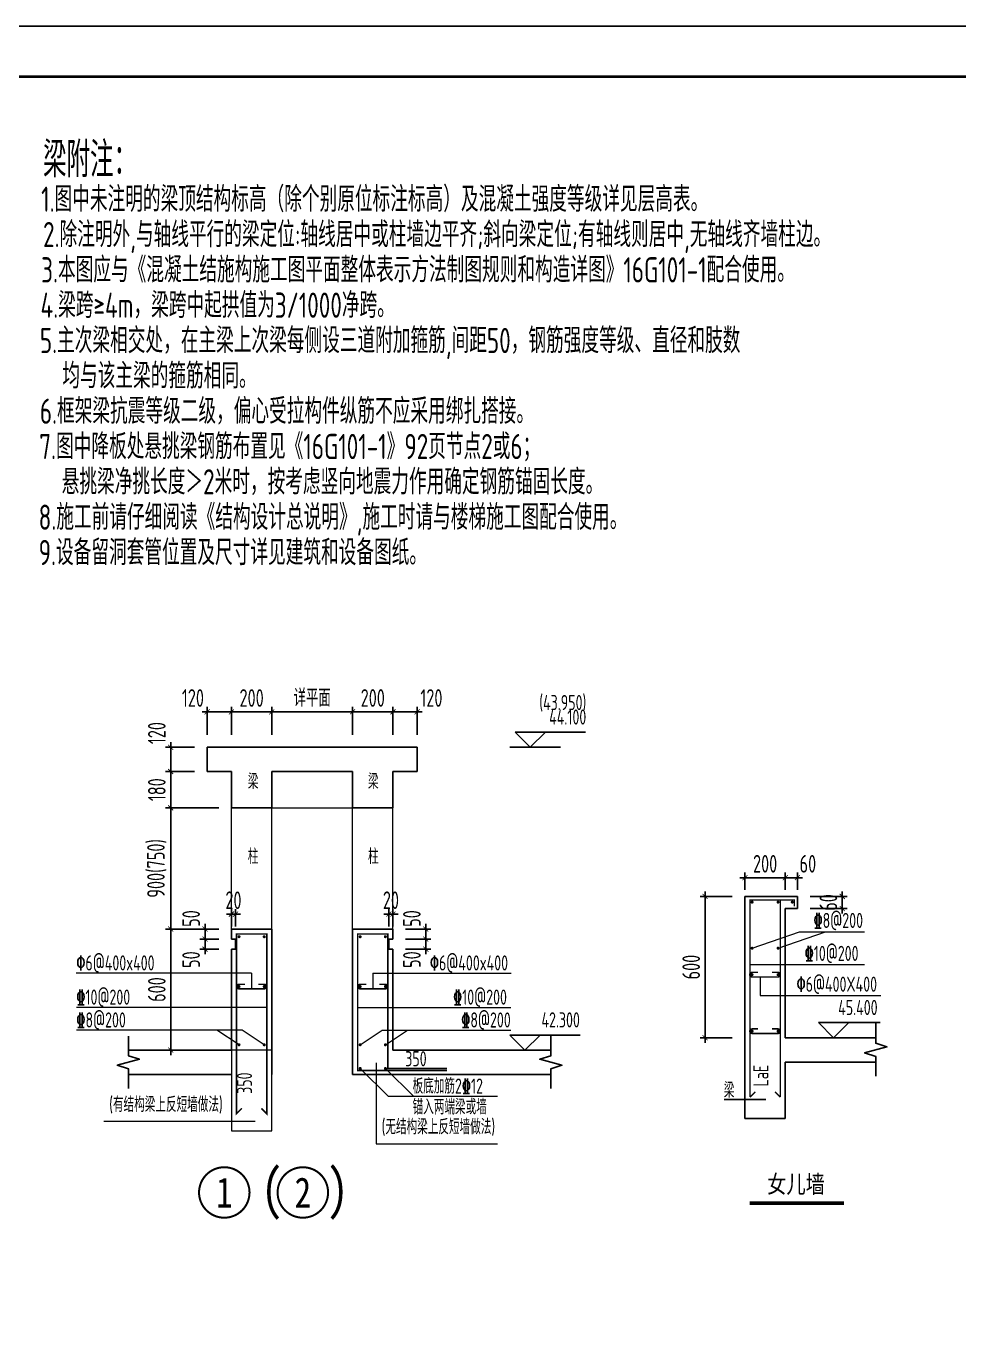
# Model space of a CAD drawing. Header units: millimetres. Extents: x -202076 to 1082610, y -439651 to 179350.
# Drawn here: x 380397 to 398877, y -379272 to -353478 of the extents above; entities that cross this region are included whole.
import ezdxf
from ezdxf.enums import TextEntityAlignment as Align

# ---------------------------------------------------------------- set-up
doc = ezdxf.new("R2010")
doc.units = ezdxf.units.MM
doc.header["$LTSCALE"] = 1000
for name, color, linetype in [('A_STR-砼墙', 51, 'Continuous'), ('A_STR-砼柱', 51, 'Continuous'), ('REIN', 1, 'Continuous'), ('s-dim', 3, 'Continuous'), ('S-REIN', 1, 'Continuous'), ('s-text', 7, 'Continuous'), ('s-thin', 3, 'Continuous'), ('TEXT', 7, 'Continuous'), ('THIN', 7, 'Continuous'), ('TK', 7, 'Continuous'), ('墙柱说明', 7, 'Continuous'), ('楼板负筋钢筋', 1, 'Continuous')]:
    doc.layers.add(name, color=color, linetype=linetype)
doc.layers.add('DIM', color=3, linetype='Continuous', lineweight=0)
doc.layers.add('尺寸标注-板', color=3, linetype='Continuous', lineweight=18)
doc.styles.add('-宋体', font='simhei.ttf', dxfattribs={"width": 0.8})
doc.styles.add('_ROS', font='ros.shx', dxfattribs={"width": 0.6, "bigfont": 'JD.SHX'})
doc.styles.add('TSSD_Dimension', font='tssdeng.shx', dxfattribs={"width": 0.7, "bigfont": 'hztxt.shx'})
doc.styles.add('TSSD_Label', font='tssdeng.shx', dxfattribs={"width": 0.7, "bigfont": 'Hztxt.shx'})
doc.styles.add('TSSD_Num', font='Tssdeng.shx', dxfattribs={"width": 0.7, "bigfont": 'hztxt.shx'})
doc.styles.add('TSSD_Rein', font='tssdeng.shx', dxfattribs={"width": 0.7, "bigfont": 'hztxt.shx'})
doc.dimstyles.new('TSSD_25_100', dxfattribs={"dimtxt": 350, "dimasz": 100, "dimexe": 100, "dimexo": 250, "dimgap": 100, "dimtad": 1, "dimdec": 0, "dimlfac": 0.25, "dimzin": 0, "dimdsep": 46, "dimtxsty": 'TSSD_Dimension', "dimblk": 'ARCHTICK', "dimblk1": 'ARCHTICK', "dimblk2": 'ARCHTICK', "dimcen": 0, "dimdle": 100, "dimclrt": 7, "dimadec": 0, "dimazin": 0, "dimtfac": 1, "dimtdec": 0, "dimtix": 1, "dimtmove": 2, "dimatfit": 3, "dimfxl": 1, "dimtolj": 1, "dimtzin": 0, "dimarcsym": 0})

# ---------------------------------------------------------------- blocks, each defined once
blk = doc.blocks.new('图框-A1')
for points, const_width in [([(0, 0), (841, 0), (841, 594), (0, 594)], 0.05), ([(766, 584), (25, 584), (25, 10), (766, 10)], 0.5)]:
    blk.add_lwpolyline(points, close=True, dxfattribs=dict(const_width=const_width))
blk = doc.blocks.new('_ARCHTICK')
at = {"color": 0, "linetype": 'ByBlock', "const_width": 0.15}
blk.add_lwpolyline([(-0.5, -0.5), (0.5, 0.5)], dxfattribs=at)
blk = doc.blocks.new('*D3370')
at = {"layer": 'Defpoints', "color": 0, "transparency": 16777216}
for p in [(384465, -367066), (383985, -367768), (384465, -367768)]:
    blk.add_point(p, dxfattribs=at)
at = {"layer": 's-dim', "color": 0, "lineweight": -2, "transparency": 16777216}
for p, q in [((383985, -367518), (383985, -366966)), ((384465, -367518), (384465, -366966)), ((383885, -367066), (384565, -367066))]:
    blk.add_line(p, q, dxfattribs=at)
at = {"layer": 's-dim', "color": 0, "lineweight": -2, "transparency": 16777216, "xscale": 100, "yscale": 100, "zscale": 100, "rotation": 180}
blk.add_blockref('_ARCHTICK', (383985, -367066), dxfattribs=at)
at = {"layer": 's-dim', "color": 0, "lineweight": -2, "transparency": 16777216, "xscale": 100, "yscale": 100, "zscale": 100}
blk.add_blockref('_ARCHTICK', (384465, -367066), dxfattribs=at)
at = {"layer": 's-dim', "color": 7, "transparency": 16777216, "insert": (383703, -366791), "char_height": 350, "attachment_point": 5, "style": 'TSSD_Dimension'}
blk.add_mtext('\\A1;120', dxfattribs=at)
blk = doc.blocks.new('*D3371')
at = {"layer": 'Defpoints', "color": 0, "transparency": 16777216}
for p in [(385265, -367066), (384465, -367768), (385265, -367768)]:
    blk.add_point(p, dxfattribs=at)
at = {"layer": 's-dim', "color": 0, "lineweight": -2, "transparency": 16777216}
for p, q in [((384465, -367518), (384465, -366966)), ((385265, -367518), (385265, -366966)), ((384365, -367066), (385365, -367066))]:
    blk.add_line(p, q, dxfattribs=at)
at = {"layer": 's-dim', "color": 0, "lineweight": -2, "transparency": 16777216, "xscale": 100, "yscale": 100, "zscale": 100, "rotation": 180}
blk.add_blockref('_ARCHTICK', (384465, -367066), dxfattribs=at)
at = {"layer": 's-dim', "color": 0, "lineweight": -2, "transparency": 16777216, "xscale": 100, "yscale": 100, "zscale": 100}
blk.add_blockref('_ARCHTICK', (385265, -367066), dxfattribs=at)
at = {"layer": 's-dim', "color": 7, "transparency": 16777216, "insert": (384865, -366791), "char_height": 350, "attachment_point": 5, "style": 'TSSD_Dimension'}
blk.add_mtext('\\A1;200', dxfattribs=at)
blk = doc.blocks.new('*D3372')
at = {"layer": 'Defpoints', "color": 0, "transparency": 16777216}
for p in [(386865, -367066), (385265, -367768), (386865, -367768)]:
    blk.add_point(p, dxfattribs=at)
at = {"layer": 's-dim', "color": 0, "lineweight": -2, "transparency": 16777216}
for p, q in [((385265, -367518), (385265, -366966)), ((386865, -367518), (386865, -366966)), ((385165, -367066), (386965, -367066))]:
    blk.add_line(p, q, dxfattribs=at)
at = {"layer": 's-dim', "color": 0, "lineweight": -2, "transparency": 16777216, "xscale": 100, "yscale": 100, "zscale": 100, "rotation": 180}
blk.add_blockref('_ARCHTICK', (385265, -367066), dxfattribs=at)
at = {"layer": 's-dim', "color": 0, "lineweight": -2, "transparency": 16777216, "xscale": 100, "yscale": 100, "zscale": 100}
blk.add_blockref('_ARCHTICK', (386865, -367066), dxfattribs=at)
at = {"layer": 's-dim', "color": 7, "transparency": 16777216, "insert": (386065, -366791), "char_height": 350, "attachment_point": 5, "style": 'TSSD_Dimension'}
blk.add_mtext('\\A1;详平面', dxfattribs=at)
blk = doc.blocks.new('*D3373')
at = {"layer": 'Defpoints', "color": 0, "transparency": 16777216}
for p in [(387665, -367066), (386865, -367768), (387665, -367768)]:
    blk.add_point(p, dxfattribs=at)
at = {"layer": 's-dim', "color": 0, "lineweight": -2, "transparency": 16777216}
for p, q in [((386865, -367518), (386865, -366966)), ((387665, -367518), (387665, -366966)), ((386765, -367066), (387765, -367066))]:
    blk.add_line(p, q, dxfattribs=at)
at = {"layer": 's-dim', "color": 0, "lineweight": -2, "transparency": 16777216, "xscale": 100, "yscale": 100, "zscale": 100, "rotation": 180}
blk.add_blockref('_ARCHTICK', (386865, -367066), dxfattribs=at)
at = {"layer": 's-dim', "color": 0, "lineweight": -2, "transparency": 16777216, "xscale": 100, "yscale": 100, "zscale": 100}
blk.add_blockref('_ARCHTICK', (387665, -367066), dxfattribs=at)
at = {"layer": 's-dim', "color": 7, "transparency": 16777216, "insert": (387265, -366791), "char_height": 350, "attachment_point": 5, "style": 'TSSD_Dimension'}
blk.add_mtext('\\A1;200', dxfattribs=at)
blk = doc.blocks.new('*D3374')
at = {"layer": 'Defpoints', "color": 0, "transparency": 16777216}
for p in [(388145, -367066), (387665, -367768), (388145, -367768)]:
    blk.add_point(p, dxfattribs=at)
at = {"layer": 's-dim', "color": 0, "lineweight": -2, "transparency": 16777216}
for p, q in [((387665, -367518), (387665, -366966)), ((388145, -367518), (388145, -366966)), ((387565, -367066), (388245, -367066))]:
    blk.add_line(p, q, dxfattribs=at)
at = {"layer": 's-dim', "color": 0, "lineweight": -2, "transparency": 16777216, "xscale": 100, "yscale": 100, "zscale": 100, "rotation": 180}
blk.add_blockref('_ARCHTICK', (387665, -367066), dxfattribs=at)
at = {"layer": 's-dim', "color": 0, "lineweight": -2, "transparency": 16777216, "xscale": 100, "yscale": 100, "zscale": 100}
blk.add_blockref('_ARCHTICK', (388145, -367066), dxfattribs=at)
at = {"layer": 's-dim', "color": 7, "transparency": 16777216, "insert": (388427, -366791), "char_height": 350, "attachment_point": 5, "style": 'TSSD_Dimension'}
blk.add_mtext('\\A1;120', dxfattribs=at)
blk = doc.blocks.new('*D3375')
at = {"layer": 'Defpoints', "color": 0, "transparency": 16777216}
for p in [(383985, -367768), (383262, -368248), (383985, -368248)]:
    blk.add_point(p, dxfattribs=at)
at = {"layer": 's-dim', "color": 0, "lineweight": -2, "transparency": 16777216}
for p, q in [((383735, -367768), (383162, -367768)), ((383262, -367668), (383262, -368348)), ((383735, -368248), (383162, -368248))]:
    blk.add_line(p, q, dxfattribs=at)
at = {"layer": 's-dim', "color": 0, "lineweight": -2, "transparency": 16777216, "xscale": 100, "yscale": 100, "zscale": 100}
for p, rotation in [((383262, -367768), 90), ((383262, -368248), 270)]:
    blk.add_blockref('_ARCHTICK', p, dxfattribs=dict(at, rotation=rotation))
at = {"layer": 's-dim', "color": 7, "transparency": 16777216, "insert": (382987, -367486), "char_height": 350, "attachment_point": 5, "rotation": 90, "style": 'TSSD_Dimension'}
blk.add_mtext('\\A1;120', dxfattribs=at)
blk = doc.blocks.new('*D3376')
at = {"layer": 'Defpoints', "color": 0, "transparency": 16777216}
for p in [(383985, -368248), (383262, -368968), (384465, -368968)]:
    blk.add_point(p, dxfattribs=at)
at = {"layer": 's-dim', "color": 0, "lineweight": -2, "transparency": 16777216}
for p, q in [((383735, -368248), (383162, -368248)), ((383262, -368148), (383262, -369068)), ((384215, -368968), (383162, -368968))]:
    blk.add_line(p, q, dxfattribs=at)
at = {"layer": 's-dim', "color": 0, "lineweight": -2, "transparency": 16777216, "xscale": 100, "yscale": 100, "zscale": 100}
for p, rotation in [((383262, -368248), 90), ((383262, -368968), 270)]:
    blk.add_blockref('_ARCHTICK', p, dxfattribs=dict(at, rotation=rotation))
at = {"layer": 's-dim', "color": 7, "transparency": 16777216, "insert": (382987, -368608), "char_height": 350, "attachment_point": 5, "rotation": 90, "style": 'TSSD_Dimension'}
blk.add_mtext('\\A1;180', dxfattribs=at)
blk = doc.blocks.new('*D3377')
at = {"layer": 'Defpoints', "color": 0, "transparency": 16777216}
for p in [(384465, -368968), (383262, -371368), (384465, -371368)]:
    blk.add_point(p, dxfattribs=at)
at = {"layer": 's-dim', "color": 0, "lineweight": -2, "transparency": 16777216}
for p, q in [((384215, -368968), (383162, -368968)), ((383262, -368868), (383262, -371468)), ((384215, -371368), (383162, -371368))]:
    blk.add_line(p, q, dxfattribs=at)
at = {"layer": 's-dim', "color": 0, "lineweight": -2, "transparency": 16777216, "xscale": 100, "yscale": 100, "zscale": 100}
for p, rotation in [((383262, -368968), 90), ((383262, -371368), 270)]:
    blk.add_blockref('_ARCHTICK', p, dxfattribs=dict(at, rotation=rotation))
at = {"layer": 's-dim', "color": 7, "transparency": 16777216, "insert": (382987, -370168), "char_height": 350, "attachment_point": 5, "rotation": 90, "style": 'TSSD_Dimension'}
blk.add_mtext('\\A1;900(750)', dxfattribs=at)
blk = doc.blocks.new('*D3378')
at = {"layer": 'Defpoints', "color": 0, "transparency": 16777216}
for p in [(384465, -371368), (383262, -373768), (384465, -373768)]:
    blk.add_point(p, dxfattribs=at)
at = {"layer": 's-dim', "color": 0, "lineweight": -2, "transparency": 16777216}
for p, q in [((384215, -371368), (383162, -371368)), ((383262, -371268), (383262, -373868)), ((384215, -373768), (383162, -373768))]:
    blk.add_line(p, q, dxfattribs=at)
at = {"layer": 's-dim', "color": 0, "lineweight": -2, "transparency": 16777216, "xscale": 100, "yscale": 100, "zscale": 100}
for p, rotation in [((383262, -371368), 90), ((383262, -373768), 270)]:
    blk.add_blockref('_ARCHTICK', p, dxfattribs=dict(at, rotation=rotation))
at = {"layer": 's-dim', "color": 7, "transparency": 16777216, "insert": (382987, -372568), "char_height": 350, "attachment_point": 5, "rotation": 90, "style": 'TSSD_Dimension'}
blk.add_mtext('\\A1;600', dxfattribs=at)
blk = doc.blocks.new('*D3347')
at = {"layer": 'Defpoints', "color": 0, "transparency": 16777216}
for p in [(383942, -371368), (384465, -371368), (384465, -371568)]:
    blk.add_point(p, dxfattribs=at)
at = {"layer": 's-dim', "color": 0, "lineweight": -2, "transparency": 16777216}
for p, q in [((384215, -371368), (383842, -371368)), ((383942, -371668), (383942, -371268)), ((384215, -371568), (383842, -371568))]:
    blk.add_line(p, q, dxfattribs=at)
at = {"layer": 's-dim', "color": 0, "lineweight": -2, "transparency": 16777216, "xscale": 100, "yscale": 100, "zscale": 100}
for p, rotation in [((383942, -371368), 90), ((383942, -371568), 270)]:
    blk.add_blockref('_ARCHTICK', p, dxfattribs=dict(at, rotation=rotation))
at = {"layer": 's-dim', "color": 7, "transparency": 16777216, "insert": (383667, -371161), "char_height": 350, "attachment_point": 5, "rotation": 90, "style": 'TSSD_Dimension'}
blk.add_mtext('\\A1;50', dxfattribs=at)
blk = doc.blocks.new('*D3348')
at = {"layer": 'Defpoints', "color": 0, "transparency": 16777216}
for p in [(384465, -371568), (383942, -371768), (384465, -371768)]:
    blk.add_point(p, dxfattribs=at)
at = {"layer": 's-dim', "color": 0, "lineweight": -2, "transparency": 16777216}
for p, q in [((384215, -371568), (383842, -371568)), ((383942, -371468), (383942, -371868)), ((384215, -371768), (383842, -371768))]:
    blk.add_line(p, q, dxfattribs=at)
at = {"layer": 's-dim', "color": 0, "lineweight": -2, "transparency": 16777216, "xscale": 100, "yscale": 100, "zscale": 100}
for p, rotation in [((383942, -371568), 90), ((383942, -371768), 270)]:
    blk.add_blockref('_ARCHTICK', p, dxfattribs=dict(at, rotation=rotation))
at = {"layer": 's-dim', "color": 7, "transparency": 16777216, "insert": (383667, -371975), "char_height": 350, "attachment_point": 5, "rotation": 90, "style": 'TSSD_Dimension'}
blk.add_mtext('\\A1;50', dxfattribs=at)
blk = doc.blocks.new('*D3349')
at = {"layer": 'Defpoints', "color": 0, "transparency": 16777216}
for p in [(384545, -371073), (384465, -371568), (384545, -371568)]:
    blk.add_point(p, dxfattribs=at)
at = {"layer": 's-dim', "color": 0, "lineweight": -2, "transparency": 16777216}
for p, q in [((384465, -371073), (384365, -371073)), ((384465, -371318), (384465, -370973)), ((384465, -371073), (384545, -371073)), ((384545, -371318), (384545, -370973)), ((384545, -371073), (384645, -371073))]:
    blk.add_line(p, q, dxfattribs=at)
at = {"layer": 's-dim', "color": 0, "lineweight": -2, "transparency": 16777216, "xscale": 100, "yscale": 100, "zscale": 100}
blk.add_blockref('_ARCHTICK', (384465, -371073), dxfattribs=at)
at = {"layer": 's-dim', "color": 0, "lineweight": -2, "transparency": 16777216, "xscale": 100, "yscale": 100, "zscale": 100, "rotation": 180}
blk.add_blockref('_ARCHTICK', (384545, -371073), dxfattribs=at)
at = {"layer": 's-dim', "color": 7, "transparency": 16777216, "insert": (384505, -370798), "char_height": 350, "attachment_point": 5, "style": 'TSSD_Dimension'}
blk.add_mtext('\\A1;20', dxfattribs=at)
blk = doc.blocks.new('*D3350')
at = {"layer": 'Defpoints', "color": 0, "transparency": 16777216}
for p in [(387665, -371368), (388315, -371368), (387665, -371568)]:
    blk.add_point(p, dxfattribs=at)
at = {"layer": 's-dim', "color": 0, "lineweight": -2, "transparency": 16777216}
for p, q in [((387915, -371368), (388415, -371368)), ((388315, -371668), (388315, -371268)), ((387915, -371568), (388415, -371568))]:
    blk.add_line(p, q, dxfattribs=at)
at = {"layer": 's-dim', "color": 0, "lineweight": -2, "transparency": 16777216, "xscale": 100, "yscale": 100, "zscale": 100}
for p, rotation in [((388315, -371368), 90), ((388315, -371568), 270)]:
    blk.add_blockref('_ARCHTICK', p, dxfattribs=dict(at, rotation=rotation))
at = {"layer": 's-dim', "color": 7, "transparency": 16777216, "insert": (388040, -371161), "char_height": 350, "attachment_point": 5, "rotation": 90, "style": 'TSSD_Dimension'}
blk.add_mtext('\\A1;50', dxfattribs=at)
blk = doc.blocks.new('*D3351')
at = {"layer": 'Defpoints', "color": 0, "transparency": 16777216}
for p in [(387665, -371568), (387665, -371768), (388315, -371768)]:
    blk.add_point(p, dxfattribs=at)
at = {"layer": 's-dim', "color": 0, "lineweight": -2, "transparency": 16777216}
for p, q in [((387915, -371568), (388415, -371568)), ((388315, -371468), (388315, -371868)), ((387915, -371768), (388415, -371768))]:
    blk.add_line(p, q, dxfattribs=at)
at = {"layer": 's-dim', "color": 0, "lineweight": -2, "transparency": 16777216, "xscale": 100, "yscale": 100, "zscale": 100}
for p, rotation in [((388315, -371568), 90), ((388315, -371768), 270)]:
    blk.add_blockref('_ARCHTICK', p, dxfattribs=dict(at, rotation=rotation))
at = {"layer": 's-dim', "color": 7, "transparency": 16777216, "insert": (388040, -371975), "char_height": 350, "attachment_point": 5, "rotation": 90, "style": 'TSSD_Dimension'}
blk.add_mtext('\\A1;50', dxfattribs=at)
blk = doc.blocks.new('*D3352')
at = {"layer": 'Defpoints', "color": 0, "transparency": 16777216}
for p in [(387585, -371073), (387585, -371568), (387665, -371568)]:
    blk.add_point(p, dxfattribs=at)
at = {"layer": 's-dim', "color": 0, "lineweight": -2, "transparency": 16777216}
for p, q in [((387585, -371073), (387485, -371073)), ((387585, -371318), (387585, -370973)), ((387665, -371073), (387585, -371073)), ((387665, -371318), (387665, -370973)), ((387665, -371073), (387765, -371073))]:
    blk.add_line(p, q, dxfattribs=at)
at = {"layer": 's-dim', "color": 0, "lineweight": -2, "transparency": 16777216, "xscale": 100, "yscale": 100, "zscale": 100}
blk.add_blockref('_ARCHTICK', (387585, -371073), dxfattribs=at)
at = {"layer": 's-dim', "color": 0, "lineweight": -2, "transparency": 16777216, "xscale": 100, "yscale": 100, "zscale": 100, "rotation": 180}
blk.add_blockref('_ARCHTICK', (387665, -371073), dxfattribs=at)
at = {"layer": 's-dim', "color": 7, "transparency": 16777216, "insert": (387625, -370798), "char_height": 350, "attachment_point": 5, "style": 'TSSD_Dimension'}
blk.add_mtext('\\A1;20', dxfattribs=at)
blk = doc.blocks.new('ts_idx1')
at = {"color": 0, "linetype": 'ByBlock', "lineweight": -2, "const_width": 0.04}
blk.add_lwpolyline([(-0.5, 0, 1), (0.5, 0, 1)], format="xyb", close=True, dxfattribs=at)
at = {"color": 0, "linetype": 'ByBlock', "lineweight": -2, "style": 'TSSD_Num', "width": 0.7}
blk.add_attdef('A', text='', height=0.6, dxfattribs=at).set_placement((0, 0), align=Align.MIDDLE_CENTER)
blk = doc.blocks.new('*D3545')
at = {"layer": 'Defpoints', "color": 0, "transparency": 16777216}
for p in [(395677, -370351), (395437, -370843), (395677, -370843)]:
    blk.add_point(p, dxfattribs=at)
at = {"layer": 's-dim', "color": 0, "lineweight": -2, "transparency": 16777216}
for p, q in [((395337, -370351), (395777, -370351)), ((395437, -370593), (395437, -370251)), ((395677, -370593), (395677, -370251))]:
    blk.add_line(p, q, dxfattribs=at)
at = {"layer": 's-dim', "color": 0, "lineweight": -2, "transparency": 16777216, "xscale": 100, "yscale": 100, "zscale": 100, "rotation": 180}
blk.add_blockref('_ARCHTICK', (395437, -370351), dxfattribs=at)
at = {"layer": 's-dim', "color": 0, "lineweight": -2, "transparency": 16777216, "xscale": 100, "yscale": 100, "zscale": 100}
blk.add_blockref('_ARCHTICK', (395677, -370351), dxfattribs=at)
at = {"layer": 's-dim', "color": 7, "transparency": 16777216, "insert": (395884, -370076), "char_height": 350, "attachment_point": 5, "style": 'TSSD_Dimension'}
blk.add_mtext('\\A1;60', dxfattribs=at)
blk = doc.blocks.new('*D3546')
at = {"layer": 'Defpoints', "color": 0, "transparency": 16777216}
for p in [(395437, -370351), (394637, -370843), (395437, -370843)]:
    blk.add_point(p, dxfattribs=at)
at = {"layer": 's-dim', "color": 0, "lineweight": -2, "transparency": 16777216}
for p, q in [((394537, -370351), (395537, -370351)), ((394637, -370593), (394637, -370251)), ((395437, -370593), (395437, -370251))]:
    blk.add_line(p, q, dxfattribs=at)
at = {"layer": 's-dim', "color": 0, "lineweight": -2, "transparency": 16777216, "xscale": 100, "yscale": 100, "zscale": 100, "rotation": 180}
blk.add_blockref('_ARCHTICK', (394637, -370351), dxfattribs=at)
at = {"layer": 's-dim', "color": 0, "lineweight": -2, "transparency": 16777216, "xscale": 100, "yscale": 100, "zscale": 100}
blk.add_blockref('_ARCHTICK', (395437, -370351), dxfattribs=at)
at = {"layer": 's-dim', "color": 7, "transparency": 16777216, "insert": (395037, -370076), "char_height": 350, "attachment_point": 5, "style": 'TSSD_Dimension'}
blk.add_mtext('\\A1;200', dxfattribs=at)
blk = doc.blocks.new('*D3547')
at = {"layer": 'Defpoints', "color": 0, "transparency": 16777216}
for p in [(393848, -370723), (394637, -370723), (394637, -373523)]:
    blk.add_point(p, dxfattribs=at)
at = {"layer": 'DIM', "color": 0, "lineweight": -2, "transparency": 16777216}
for p, q in [((393848, -373623), (393848, -370623)), ((394387, -370723), (393748, -370723)), ((394387, -373523), (393748, -373523))]:
    blk.add_line(p, q, dxfattribs=at)
at = {"layer": 'DIM', "color": 0, "lineweight": -2, "transparency": 16777216, "xscale": 100, "yscale": 100, "zscale": 100}
for p, rotation in [((393848, -370723), 90), ((393848, -373523), 270)]:
    blk.add_blockref('_ARCHTICK', p, dxfattribs=dict(at, rotation=rotation))
at = {"layer": 'DIM', "color": 7, "transparency": 16777216, "insert": (393573, -372123), "char_height": 350, "attachment_point": 5, "rotation": 90, "style": 'TSSD_Dimension'}
blk.add_mtext('\\A1;600', dxfattribs=at)
blk = doc.blocks.new('*D3548')
at = {"layer": 'Defpoints', "color": 0, "transparency": 16777216}
for p in [(395677, -370723), (396565, -370723), (395677, -370963)]:
    blk.add_point(p, dxfattribs=at)
at = {"layer": 'DIM', "color": 0, "lineweight": -2, "transparency": 16777216}
for p, q in [((396565, -370723), (396565, -370623)), ((395927, -370723), (396665, -370723)), ((396565, -370963), (396565, -370723)), ((395927, -370963), (396665, -370963)), ((396565, -370963), (396565, -371063))]:
    blk.add_line(p, q, dxfattribs=at)
at = {"layer": 'DIM', "color": 0, "lineweight": -2, "transparency": 16777216, "xscale": 100, "yscale": 100, "zscale": 100}
for p, rotation in [((396565, -370723), 270), ((396565, -370963), 90)]:
    blk.add_blockref('_ARCHTICK', p, dxfattribs=dict(at, rotation=rotation))
at = {"layer": 'DIM', "color": 7, "transparency": 16777216, "insert": (396290, -370843), "char_height": 350, "attachment_point": 5, "rotation": 90, "style": 'TSSD_Dimension'}
blk.add_mtext('\\A1;60', dxfattribs=at)

msp = doc.modelspace()

# ---------------------------------------------------------------- linework, layer by layer
msp.add_lwpolyline([(416652.8, -412881), (416652.8, -353481), (332552.8, -353481), (332552.8, -412881)], close=True)
at = {"layer": 'A_STR-砼墙'}
for p, q in [((394637.1, -370723.1), (394637.1, -375123.1)), ((395677.1, -370723.1), (394637.1, -370723.1)), ((395677.1, -370723.1), (395677.1, -370963.1)), ((395437.1, -370963.1), (395437.1, -373523.1)), ((395677.1, -370963.1), (395437.1, -370963.1)), ((395437.1, -373523.1), (397228.8, -373523.1)), ((394637.1, -374003.1), (394637.1, -374723.1)), ((397228.8, -374003.1), (395437.1, -374003.1)), ((395437.1, -375123.1), (395437.1, -374003.1)), ((394637.1, -375123.1), (395437.1, -375123.1))]:
    msp.add_line(p, q, dxfattribs=at)
at = {"layer": 'A_STR-砼柱'}
for p, q in [((383985, -367768.2), (388144.8, -367768.2)), ((383985, -368248.2), (383985, -367768.2)), ((388144.8, -368248.2), (388144.8, -367768.2)), ((383985, -368248.2), (384465, -368248.2)), ((384465, -368968.2), (384465, -368248.2)), ((385265, -368248.2), (386864.8, -368248.2)), ((385265, -368968.2), (385265, -368248.2)), ((386864.8, -368968.2), (386864.8, -368248.2)), ((387664.8, -368248.2), (388144.8, -368248.2)), ((387664.8, -368968.2), (387664.8, -368248.2)), ((384465, -368968.2), (385265, -368968.2)), ((387664.8, -368968.2), (386864.8, -368968.2)), ((384465, -371368.2), (384465, -371568.2)), ((384465, -371368.2), (385265, -371368.2)), ((385265, -371368.2), (385265, -374248.2)), ((386864.8, -371368.2), (386864.8, -374248.2)), ((387664.8, -371368.2), (386864.8, -371368.2)), ((387664.8, -371368.2), (387664.8, -371568.2)), ((384545, -371568.2), (384465, -371568.2)), ((384545, -371568.2), (384545, -371768.2)), ((387584.8, -371568.2), (387664.8, -371568.2)), ((387584.8, -371568.2), (387584.8, -371768.2)), ((384465, -371768.2), (384465, -373768.2)), ((384545, -371768.2), (384465, -371768.2)), ((387584.8, -371768.2), (387664.8, -371768.2)), ((387664.8, -371768.2), (387664.8, -373768.2)), ((382423.7, -373768.2), (384465, -373768.2)), ((390792.6, -373768.2), (387664.8, -373768.2)), ((382423.7, -374248.2), (384465, -374248.2)), ((390792.6, -374248.2), (386864.8, -374248.2))]:
    msp.add_line(p, q, dxfattribs=at)
at = {"layer": 'REIN'}
for points in [[(394737.1, -374699.2, 30, 30, 0), (394843.2, -374593.1, 0, 0, 0)], [(395337.1, -374699.2, 30, 30, 0), (395231, -374593.1, 0, 0, 0)]]:
    msp.add_lwpolyline(points, format="xyseb", dxfattribs=at)
at = {"layer": 'S-REIN', "const_width": 30}
for points in [[(394763.7, -370835.7, 1), (394793.7, -370835.7, 1)], [(395278.3, -370835.7, 1), (395308.3, -370835.7, 1)], [(395560.3, -370835.7, 1), (395590.3, -370835.7, 1)], [(384600.3, -371520.8, 1), (384630.3, -371520.8, 1)], [(385129.8, -371520.8, -1), (385099.8, -371520.8, -1)], [(387000, -371520.8, 1), (387030, -371520.8, 1)], [(387529.6, -371520.8, -1), (387499.6, -371520.8, -1)], [(394763.7, -371749.2, 1), (394793.7, -371749.2, 1)], [(395278.3, -371749.2, 1), (395308.3, -371749.2, 1)], [(394763.7, -372272.7, 1), (394793.7, -372272.7, 1)], [(395278.3, -372272.7, 1), (395308.3, -372272.7, 1)], [(384600.3, -372508.4, 1), (384630.3, -372508.4, 1)], [(385129.8, -372508.4, -1), (385099.8, -372508.4, -1)], [(387000, -372508.4, 1), (387030, -372508.4, 1)], [(387529.6, -372508.4, -1), (387499.6, -372508.4, -1)], [(394763.7, -373392.5, 1), (394793.7, -373392.5, 1)], [(395278.3, -373392.5, 1), (395308.3, -373392.5, 1)], [(384600.3, -373662, -1), (384630.3, -373662, -1)], [(385129.8, -373662, 1), (385099.8, -373662, 1)], [(387000, -373662, -1), (387030, -373662, -1)], [(387529.6, -373662, 1), (387499.6, -373662, 1)], [(387000, -374131.5, -1), (387030, -374131.5, -1)], [(387529.6, -374131.5, 1), (387499.6, -374131.5, 1)]]:
    msp.add_lwpolyline(points, format="xyb", close=True, dxfattribs=at)
for points in [[(384735.3, -372463.4), (384615.3, -372463.4, 1), (384615.3, -372553.4), (385114.8, -372553.4, 1), (385114.8, -372463.4), (384994.8, -372463.4)], [(387394.6, -372463.4), (387514.6, -372463.4, -1), (387514.6, -372553.4), (387015, -372553.4, -1), (387015, -372463.4), (387135, -372463.4)], [(394898.7, -372227.7), (394778.7, -372227.7, 1), (394778.7, -372317.7), (395293.3, -372317.7, 1), (395293.3, -372227.7), (395173.3, -372227.7)], [(394898.7, -373347.5), (394778.7, -373347.5, 1), (394778.7, -373437.5), (395293.3, -373437.5, 1), (395293.3, -373347.5), (395173.3, -373347.5)]]:
    msp.add_lwpolyline(points, format="xyb", dxfattribs=at)
at = {"layer": 's-text'}
msp.add_line((395051, -374746), (394223.2, -374746), dxfattribs=at)
at = {"layer": 's-thin'}
for p, q in [((390383.7, -367768.2), (390083.7, -367468.2)), ((390083.7, -367468.2), (390683.7, -367468.2)), ((390383.7, -367768.2), (390683.7, -367468.2)), ((390683.7, -367468.2), (391476.1, -367468.2)), ((389980.3, -367768.2), (390983.7, -367768.2)), ((396393.3, -373523.1), (396093.3, -373223.1)), ((396093.3, -373223.1), (397313.3, -373223.1)), ((396393.3, -373523.1), (396693.3, -373223.1)), ((390280.3, -373768.2), (389980.3, -373468.2)), ((389980.3, -373468.2), (390580.3, -373468.2)), ((390280.3, -373768.2), (390580.3, -373468.2)), ((390580.3, -373468.2), (391372.7, -373468.2))]:
    msp.add_line(p, q, dxfattribs=at)
for points in [[(382423.7, -374528.2), (382423.7, -374138.2), (382203.7, -374068.2), (382643.7, -373948.2), (382423.7, -373878.2), (382423.7, -373488.2)], [(390792.6, -374528.2), (390792.6, -374138.2), (391012.6, -374068.2), (390572.6, -373948.2), (390792.6, -373878.2), (390792.6, -373488.2)], [(397228.8, -374283.1), (397228.8, -373893.1), (397008.8, -373823.1), (397448.8, -373703.1), (397228.8, -373633.1), (397228.8, -373243.1)]]:
    msp.add_lwpolyline(points, dxfattribs=at)
at = {"layer": '墙柱说明', "ltscale": 1000, "const_width": 75}
msp.add_lwpolyline([(394732, -376798), (396598.1, -376798)], dxfattribs=at)
at = {"layer": '尺寸标注-板'}
for p, q in [((384465, -371368.2), (384465, -368968.2)), ((385265, -371368.2), (385265, -368968.2)), ((385265, -368968.2), (386864.8, -368968.2)), ((386864.8, -371368.2), (386864.8, -368968.2)), ((387664.8, -371368.2), (387664.8, -368968.2)), ((394778.7, -371749.2), (395717.8, -371421.7)), ((395293.3, -371749.2), (396232.3, -371421.7)), ((395717.8, -371421.7), (397006.3, -371421.7)), ((394737.1, -372073.9), (397006.3, -372073.9)), ((384865, -372245.2), (381387, -372245.2)), ((384865, -372245.2), (384865, -372553.4)), ((387264.8, -372245.2), (387264.8, -372553.4)), ((387264.8, -372245.2), (390009.8, -372245.2)), ((394936, -372317.7), (394936, -372684.6)), ((394936, -372684.6), (397330, -372684.6)), ((385165, -372923), (381394.5, -372923)), ((386964.8, -372923), (390002.3, -372923)), ((384677.4, -373375.1), (381395.1, -373375.1)), ((384615.2, -373661.1), (384177.8, -373375.1)), ((385114.8, -373661.1), (384677.4, -373375.1)), ((387015, -373661.1), (387452.4, -373375.1)), ((387452.4, -373375.1), (390001.7, -373375.1)), ((387514.6, -373661.1), (387952, -373375.1)), ((384465, -373768.2), (384465, -375368.2)), ((385265, -373768.2), (384465, -373768.2)), ((385265, -375368.2), (385265, -373768.2)), ((387015, -374131.5), (387575.7, -374685.3)), ((387333.4, -374016.7), (387333.4, -375621.7)), ((387514.6, -374131.5), (388075.3, -374685.3)), ((389738, -374685.3), (387575.7, -374685.3)), ((384932.5, -375179.6), (381937.1, -375179.6)), ((384465, -375368.2), (385265, -375368.2)), ((387333.4, -375621.7), (389738.2, -375621.7))]:
    msp.add_line(p, q, dxfattribs=at)
at = {"layer": '楼板负筋钢筋', "const_width": 30}
for points in [[(394737.1, -374699.2), (394737.1, -370793.7), (395616.4, -370793.7), (395616.4, -370918.5)], [(395337.1, -374699.2), (395337.1, -370793.7), (394997.4, -370793.7), (394997.4, -370793.7)], [(384671.1, -374921.3), (384565, -375027.4), (384565, -371468.2), (385165, -371468.2), (385165, -375027.4), (385059, -374921.3)], [(388734.1, -374171.1), (386964.8, -374171.1), (386964.8, -371468.2), (387564.8, -371468.2), (387564.8, -374133.4), (388734.1, -374133.4)]]:
    msp.add_lwpolyline(points, dxfattribs=at)

# ---------------------------------------------------------------- block references
at = {"xscale": 100, "yscale": 100, "zscale": 100}
msp.add_blockref('图框-A1', (332552.8, -412881), dxfattribs=at)
at = {"layer": 'THIN'}
ref = msp.add_blockref('ts_idx1', (384323.7, -376587.9), dxfattribs=dict(at, xscale=999.9999800000003, yscale=999.9999800000003, zscale=999.9999800000003))
ref.add_attrib('1', '1', dxfattribs={"height": 600, "style": '-宋体', "width": 0.8}).set_placement((384323.7, -376587.9), align=Align.MIDDLE_CENTER)
ref = msp.add_blockref('ts_idx1', (385879.9, -376587.9), dxfattribs=dict(at, xscale=999.9999800000003, yscale=999.9999800000003, zscale=999.9999800000003))
ref.add_attrib('1', '2', dxfattribs={"height": 600, "style": '-宋体', "width": 0.8}).set_placement((385879.9, -376587.9), align=Align.MIDDLE_CENTER)

# ---------------------------------------------------------------- texts
at = {"layer": 's-thin', "style": 'TSSD_Label', "width": 0.7}
msp.add_text('梁', height=300, dxfattribs=at).set_placement((394219.4, -374410.5), align=Align.TOP_LEFT)
at = {"layer": 'TEXT', "color": 3, "style": '_ROS', "width": 0.7}
msp.add_text('梁附注：', height=700, dxfattribs=at).set_placement((380733.3, -356474.3))
at = {"layer": 'TEXT', "color": 3, "style": 'TSSD_Rein', "width": 0.7}
for s, p in [('1.图中未注明的梁顶结构标高（除个别原位标注标高）及混凝土强度等级详见层高表。', (380695.8, -357159)), ('2.除注明外,与轴线平行的梁定位:轴线居中或柱墙边平齐;斜向梁定位;有轴线则居中,无轴线齐墙柱边。', (380733.3, -357859)), ('3.本图应与《混凝土结施构施工图平面整体表示方法制图规则和构造详图》16G101-1配合使用。', (380695.8, -358559)), ('4.梁跨≥4m，梁跨中起拱值为3/1000净跨。', (380683.3, -359259)), ('5.主次梁相交处，在主梁上次梁每侧设三道附加箍筋,间距50，钢筋强度等级、直径和肢数', (380670.8, -359959)), ('均与该主梁的箍筋相同。', (381115.9, -360659)), ('6.框架梁抗震等级二级，偏心受拉构件纵筋不应采用绑扎搭接。', (380670.8, -361359)), ('7.图中降板处悬挑梁钢筋布置见《16G101-1》92页节点2或6；', (380658.3, -362059)), ('悬挑梁净挑长度＞2米时，按考虑竖向地震力作用确定钢筋锚固长度。', (381103.4, -362759)), ('8.施工前请仔细阅读《结构设计总说明》,施工时请与楼梯施工图配合使用。', (380645.8, -363459)), ('9.设备留洞套管位置及尺寸详见建筑和设备图纸。', (380645.8, -364159))]:
    msp.add_text(s, height=500, rotation=0, dxfattribs=at).set_placement(p)
at = {"layer": 'TK'}
for s, height, style, width, p in [('(43.950)', 300, 'TSSD_Rein', 0.7, (391494.6, -367121.3)), ('44.100', 300, 'TSSD_Rein', 0.7, (391494.6, -367408.2)), ('42.300', 300, 'TSSD_Rein', 0.7, (391368, -373408.2)), ('(有结构梁上反短墙做法)', 300, 'TSSD_Rein', 0.7, (384293.1, -375085)), ('(无结构梁上反短墙做法)', 300, 'TSSD_Rein', 0.7, (389689.4, -375527.2)), ('(  )', 800, '-宋体', 0.8, (386789.8, -377158.1))]:
    msp.add_text(s, height=height, rotation=360, dxfattribs=dict(at, style=style, width=width)).set_placement(p, align=Align.BOTTOM_RIGHT)
at = {"layer": 'TK', "style": 'TSSD_Rein', "width": 0.7}
for s, p in [('%%1306@400x400', (381393.3, -372189.9)), ('%%13210@200', (381393.3, -372867.6)), ('%%1328@200', (381393.3, -373319.7)), ('板底加筋2%%13212', (388053.9, -374629.9))]:
    msp.add_text(s, height=300, rotation=360, dxfattribs=at).set_placement(p)
for s, p in [('%%1306@400x400', (388396.2, -372189.9)), ('%%13210@200', (388856.6, -372867.6)), ('%%1328@200', (389018.1, -373319.7)), ('锚入两端梁或墙', (388053.9, -375043))]:
    msp.add_text(s, height=300, dxfattribs=at).set_placement(p)
at = {"layer": '墙柱说明', "style": 'TSSD_Rein', "width": 0.7}
for s, p in [('梁', (385000.1, -368684.3)), ('梁', (387380.1, -368684.3)), ('柱', (385000.1, -370170.3)), ('柱', (387380.1, -370170.3))]:
    msp.add_text(s, height=300, rotation=360, dxfattribs=at).set_placement(p, align=Align.BOTTOM_RIGHT)
at = {"layer": '墙柱说明'}
for s, height, style, width, p in [('%%1328@200', 300, 'TSSD_Rein', 0.7, (395996.6, -371348.6)), ('%%13210@200', 300, 'TSSD_Rein', 0.7, (395821.2, -372000.8)), ('%%1306@400X400', 300, 'TSSD_Rein', 0.7, (395660.6, -372611.5)), ('女儿墙', 350, '-宋体', 0.8, (395077, -376598.2))]:
    msp.add_text(s, height=height, dxfattribs=dict(at, style=style, width=width)).set_placement(p)
at = {"layer": '墙柱说明', "style": 'TSSD_Rein', "width": 0.7}
msp.add_text('45.400', height=300, dxfattribs=at).set_placement((397265.6, -373163.1), align=Align.BOTTOM_RIGHT)
for s, rotation, p in [('350', 360, (387908.2, -374088.2)), ('350', 90, (384873.5, -374634.5)), ('LaE', 90, (395103.9, -374488.7))]:
    msp.add_text(s, height=300, rotation=rotation, dxfattribs=at).set_placement(p)

# ---------------------------------------------------------------- dimensions: what is measured, and where the dimension line sits
at = {"layer": 'DIM'}
dim = msp.add_linear_dim(base=(393848.3, -370723.1), p1=(394637.1, -373523.1), p2=(394637.1, -370723.1), angle=90, text='600', dimstyle='TSSD_25_100', dxfattribs=at)
dim.commit()
dim.dimension.update_dxf_attribs({"geometry": '*D3547', "text_midpoint": (393573.3, -372123.1)})
dim = msp.add_linear_dim(base=(396565.2, -370723.1), p1=(395677.1, -370963.1), p2=(395677.1, -370723.1), angle=90, dimstyle='TSSD_25_100', dxfattribs=at)
dim.commit()
dim.dimension.update_dxf_attribs({"geometry": '*D3548', "text_midpoint": (396290.2, -370843.1)})
at = {"layer": 's-dim'}
for base, p1, p2, picture, middle in [((384465, -367066.2), (383985, -367768.2), (384465, -367768.2), '*D3370', (383702.8, -366791.2)), ((388144.8, -367066.2), (387664.8, -367768.2), (388144.8, -367768.2), '*D3374', (388427, -366791.2))]:
    dim = msp.add_linear_dim(base=base, p1=p1, p2=p2, dimstyle='TSSD_25_100', override={"dimclrd": 0, "dimclre": 0, "dimclrt": 7}, dxfattribs=at)
    dim.commit()
    dim.dimension.update_dxf_attribs({"geometry": picture, "text_midpoint": middle, "dimtype": 160})
for base, p1, p2, picture, middle in [((385265, -367066.2), (384465, -367768.2), (385265, -367768.2), '*D3371', (384865, -366791.2)), ((387664.8, -367066.2), (386864.8, -367768.2), (387664.8, -367768.2), '*D3373', (387264.8, -366791.2)), ((384545, -371073.2), (384465, -371568.2), (384545, -371568.2), '*D3349', (384505, -370798.2))]:
    dim = msp.add_linear_dim(base=base, p1=p1, p2=p2, dimstyle='TSSD_25_100', override={"dimclrd": 0, "dimclre": 0, "dimclrt": 7}, dxfattribs=at)
    dim.commit()
    dim.dimension.update_dxf_attribs({"geometry": picture, "text_midpoint": middle})
dim = msp.add_linear_dim(base=(386864.8, -367066.2), p1=(385265, -367768.2), p2=(386864.8, -367768.2), text='详平面', dimstyle='TSSD_25_100', override={"dimclrd": 0, "dimclre": 0, "dimclrt": 7}, dxfattribs=at)
dim.commit()
dim.dimension.update_dxf_attribs({"geometry": '*D3372', "text_midpoint": (386064.9, -366791.2)})
for base, p1, p2, picture, middle in [((383261.9, -368248.2), (383985, -367768.2), (383985, -368248.2), '*D3375', (382986.9, -367486)), ((383942.1, -371368.2), (384465, -371568.2), (384465, -371368.2), '*D3347', (383667.1, -371161.4)), ((388315.5, -371368.2), (387664.8, -371568.2), (387664.8, -371368.2), '*D3350', (388040.5, -371161.4)), ((383942.1, -371768.2), (384465, -371568.2), (384465, -371768.2), '*D3348', (383667.1, -371975.1)), ((388315.5, -371768.2), (387664.8, -371568.2), (387664.8, -371768.2), '*D3351', (388040.5, -371975.1))]:
    dim = msp.add_linear_dim(base=base, p1=p1, p2=p2, angle=90, dimstyle='TSSD_25_100', override={"dimclrd": 0, "dimclre": 0, "dimclrt": 7}, dxfattribs=at)
    dim.commit()
    dim.dimension.update_dxf_attribs({"geometry": picture, "text_midpoint": middle, "dimtype": 160})
for base, p1, p2, angle, picture, middle in [((383261.9, -368968.2), (383985, -368248.2), (384465, -368968.2), 90, '*D3376', (382986.9, -368608.2)), ((387584.8, -371073.2), (387664.8, -371568.2), (387584.8, -371568.2), 180, '*D3352', (387624.8, -370798.2)), ((383261.9, -373768.2), (384465, -371368.2), (384465, -373768.2), 90, '*D3378', (382986.9, -372568.2))]:
    dim = msp.add_linear_dim(base=base, p1=p1, p2=p2, angle=angle, dimstyle='TSSD_25_100', override={"dimclrd": 0, "dimclre": 0, "dimclrt": 7}, dxfattribs=at)
    dim.commit()
    dim.dimension.update_dxf_attribs({"geometry": picture, "text_midpoint": middle})
dim = msp.add_linear_dim(base=(383261.9, -371368.2), p1=(384465, -368968.2), p2=(384465, -371368.2), angle=90, text='900(750)', dimstyle='TSSD_25_100', override={"dimclrd": 0, "dimclre": 0, "dimclrt": 7}, dxfattribs=at)
dim.commit()
dim.dimension.update_dxf_attribs({"geometry": '*D3377', "text_midpoint": (382986.9, -370168.2)})
dim = msp.add_linear_dim(base=(395437.1, -370351.4), p1=(394637.1, -370843.1), p2=(395437.1, -370843.1), dimstyle='TSSD_25_100', dxfattribs=at)
dim.commit()
dim.dimension.update_dxf_attribs({"geometry": '*D3546', "text_midpoint": (395037.1, -370076.4)})
dim = msp.add_linear_dim(base=(395677.1, -370351.4), p1=(395437.1, -370843.1), p2=(395677.1, -370843.1), dimstyle='TSSD_25_100', dxfattribs=at)
dim.commit()
dim.dimension.update_dxf_attribs({"geometry": '*D3545', "text_midpoint": (395884, -370076.4), "dimtype": 160})

doc.saveas('drawing.dxf')
